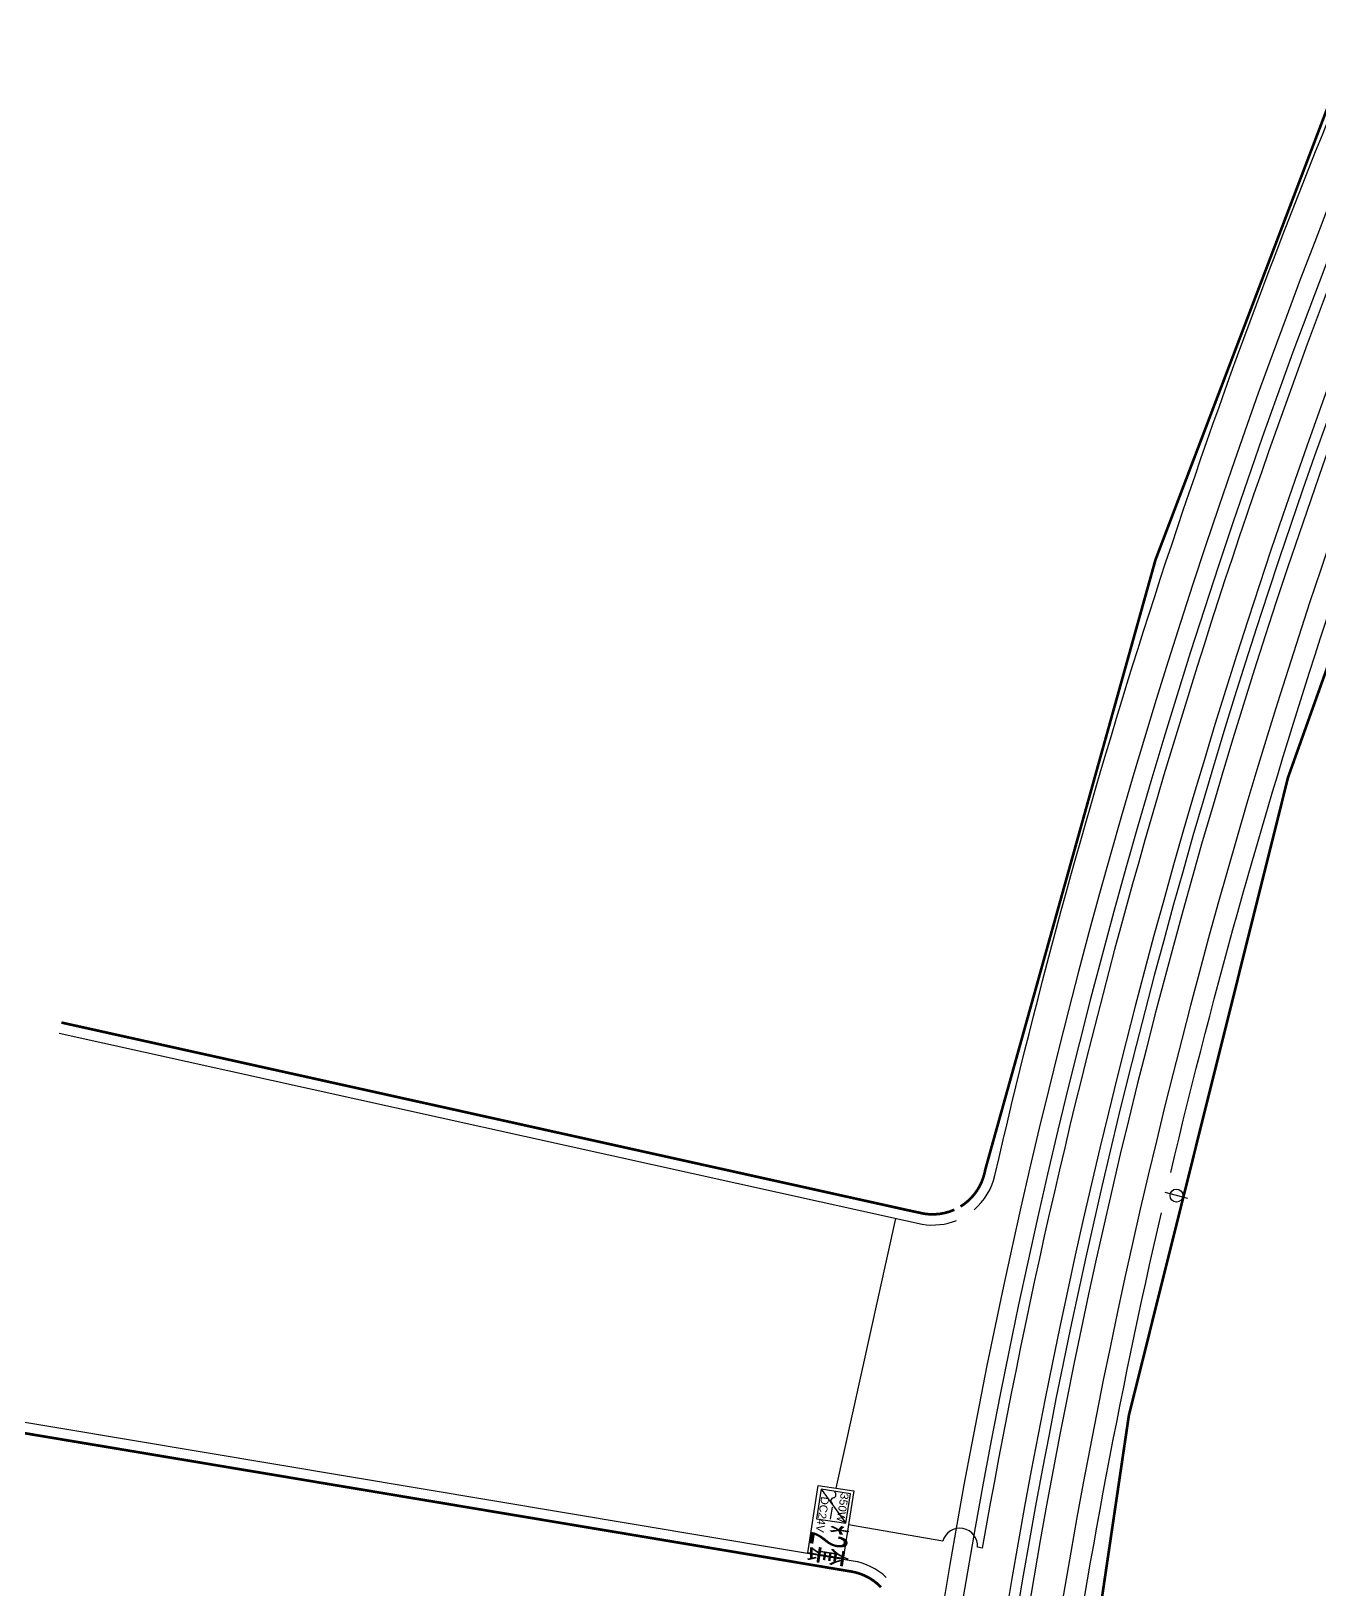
# Model space of a CAD drawing. Header units: inches. Extents: x -187843 to 1582678, y -554589 to 1835338.
# Drawn here: x 1271817 to 1295972, y -281367 to -252145 of the extents above; entities that cross this region are included whole.
import ezdxf
from ezdxf.lldxf.tags import DXFTag

# ---------------------------------------------------------------- set-up
doc = ezdxf.new("R2010")
doc.units = ezdxf.units.IN
doc.header["$MEASUREMENT"] = 0
doc.layers.get('0').update_dxf_attribs({"color": 253})
for name, color, linetype in [('0-LIGHT-TXT', 90, 'Continuous'), ('0-SL01', 1, 'Continuous'), ('0-开关电源', 3, 'Continuous'), ('LT-220V', 5, 'Continuous'), ('LT-24V', 4, 'Continuous')]:
    doc.layers.add(name, color=color, linetype=linetype)
doc.styles.add('SMDEI', font='smsim.shx', dxfattribs={"width": 0.75, "bigfont": 'smfs.shx'})
doc.styles.get("Standard").update_dxf_attribs({"font": 'arial.ttf'})
tags = doc.linetypes.add('SL01_LINE', pattern='A,0.3,-0.3,["SL01",Standard,S=0.2,R=-0.1,X=-0.1,Y=-0.1],-1.2', length=1.8).pattern_tags.tags
tags[6] = DXFTag(74, 10)

# ---------------------------------------------------------------- blocks, each defined once
blk = doc.blocks.new('LEDDR01')
at = {"layer": '0-开关电源'}
for p, q in [((-224, 0), (224, 448)), ((19, 205), (198, 205))]:
    blk.add_line(p, q, dxfattribs=at)
blk.add_lwpolyline([(-224, 0), (224, 0), (224, 448), (-224, 448)], close=True, dxfattribs=at)
for centre, start, end in [((-171, 187), 19.4712, 160.5288), ((-81, 219), 199.4712, 340.5288)]:
    blk.add_arc(centre, 47.5, start, end, dxfattribs=at)
at = {"color": 3}
for s, p in [('350W', (-219, 302)), ('DC24V', (-122, 21))]:
    blk.add_text(s, height=120, dxfattribs=at).set_placement(p)
blk = doc.blocks.new('分割')
at = {"layer": 'LT-220V'}
blk.add_lwpolyline([(-168, 141), (166, -144)], dxfattribs=at)
blk.add_circle((0, 0), 121, dxfattribs=at)

msp = doc.modelspace()

# ---------------------------------------------------------------- linework, layer by layer
at = {"layer": '0-LIGHT-TXT', "color": 7}
msp.add_lwpolyline([(1287235, -279514), (1287038, -280778), (1286374, -280674), (1286572, -279410)], close=True, dxfattribs=at)
at = {"layer": '0-SL01', "linetype": 'SL01_LINE', "const_width": 50}
for points in [[(1289708, -273464, -0.20838), (1351390, -190167, 0.200801), (1351858, -189553)], [(1293999, -334140, -0.063253), (1289993, -302603, -0.198348), (1326672, -213712), (1326991, -214029)], [(1272384, -270732), (1288249, -274250), (1288557, -274316, 0.145338), (1289121, -274241, -0.585851)], [(1289238, -274180, 0.200801), (1289688, -273552, -0.000175), (1289708, -273464, -0.000091)], [(1287746, -281317, 0.161098), (1287190, -281024), (1270913, -278300)]]:
    msp.add_lwpolyline(points, format="xyb", dxfattribs=at)
at = {"layer": 'LT-220V'}
for points in [[(1320903, -215515, 0.189523), (1287170, -304485, 0.189523)], [(1323900, -215476, 0.090689), (1299002, -254166, 0.787238), (1298480, -255453, 0.082326), (1289524, -296309)], [(1328996, -257682), (1327782, -257929), (1326997, -261353), (1296999, -254204, 0.104873), (1287579, -307178), (1287246, -307190, 0.059777), (1291294, -334181, -0.418072), (1284418, -346421, 0.000621), (1281500, -347369), (1255464, -355829, 0.022602), (1252873, -356810, 0.108266), (1242785, -364103, 0.149711), (1235332, -380741, 0.164767), (1239895, -399504, 0.024072), (1255355, -423310)], [(1328996, -257682), (1327962, -258038), (1327147, -261594), (1297120, -254438, 0.052655), (1289646, -280585), (1289558, -280570), (1289558, -280570, 0.904958), (1288905, -280456), (1287137, -280146)], [(1328996, -257682), (1328142, -258147), (1327297, -261836), (1297674, -254776, 0.085481), (1288465, -297541), (1288892, -297559, 0.009919), (1288793, -302603, 0.063452), (1292863, -334538, 0.006643)], [(1328996, -257682), (1328322, -258256), (1327447, -262077), (1297795, -255010, 0.084753), (1288674, -297350), (1289100, -297368, 0.010311), (1288993, -302603, 0.063452), (1293056, -334488, 0.007036)], [(1328996, -257682), (1328502, -258366), (1327596, -262318), (1297917, -255245, 0.084023), (1288882, -297159), (1289308, -297177, 0.010705), (1289193, -302603, 0.063452), (1293250, -334438, 0.015174), (1295407, -341833, 0.028165), (1300581, -355154, 0.255229), (1307441, -360306, 0.175468), (1313551, -359021), (1320415, -355372), (1336762, -346680), (1337553, -348210)]]:
    msp.add_lwpolyline(points, format="xyb", dxfattribs=at)
at = {"layer": 'LT-24V', "color": 4}
for points in [[(1289491, -274242, 0.161153), (1289882, -273597, -0.04217), (1296539, -252824), (1296831, -252946)], [(1293177, -273545, -0.042622), (1299876, -253145), (1299616, -253034)], [(1272341, -270928), (1288206, -274445), (1288520, -274513, 0.137491), (1289164, -274440, 0.137491)], [(1289707, -295439), (1289994, -295454, -0.042419), (1293002, -274297)], [(1287845, -281133, 0.147477), (1287223, -280827), (1270946, -278103)]]:
    msp.add_lwpolyline(points, format="xyb", dxfattribs=at)
msp.add_lwpolyline([(1286904, -279462), (1288025, -274405)], dxfattribs=at)

# ---------------------------------------------------------------- block references
at = {"layer": '0-开关电源', "color": 3, "xscale": 1.25, "yscale": 1.25, "zscale": 1.25, "rotation": 261.1094961423174}
msp.add_blockref('LEDDR01', (1286580, -279757), dxfattribs=at)
at = {"layer": 'LT-220V', "rotation": 205.0137224220824}
msp.add_blockref('分割', (1293285, -273976), dxfattribs=at)

# ---------------------------------------------------------------- texts
at = {"layer": '0-LIGHT-TXT', "color": 7, "style": 'SMDEI', "width": 0.5}
msp.add_text('*2套', height=700, rotation=261.1095, dxfattribs=at).set_placement((1286467, -280078))

doc.saveas('drawing.dxf')
